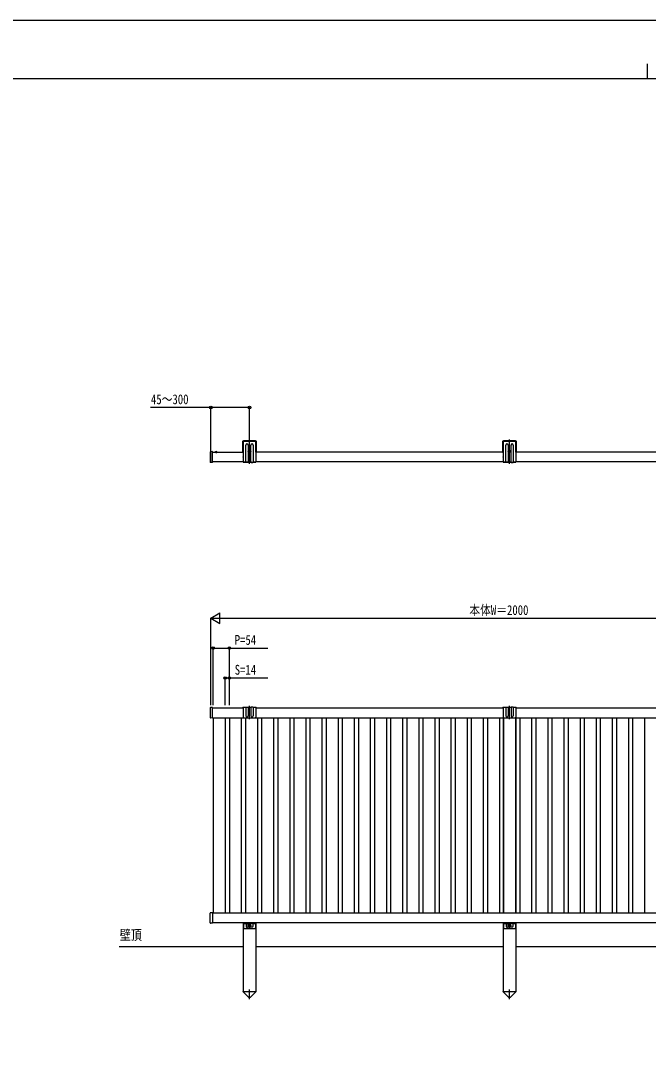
# Model space of a CAD drawing. Units: millimetres, scale not verified. Extents: x -4205 to 4205, y -2970 to 2970.
# Drawn here: x -2103 to 0, y -464 to 2970 of the extents above; entities that cross this region are included whole.
import ezdxf
from ezdxf.enums import TextEntityAlignment as Align

# ---------------------------------------------------------------- set-up
doc = ezdxf.new("R2010")
doc.units = ezdxf.units.MM
doc.header["$LTSCALE"] = 16
for name, color, linetype in [('0-2_USER1', 3, 'Continuous'), ('0-3_YKK_A1', 4, 'Continuous'), ('0-4_YKK_D', 6, 'Continuous'), ('0-5_YKK_ZWAK', 7, 'Continuous')]:
    doc.layers.add(name, color=color, linetype=linetype)
doc.styles.add('ＭＳ ゴシック', font='')
doc.styles.get('ＭＳ ゴシック').set_extended_font_data('MS Gothic')

msp = doc.modelspace()

# ---------------------------------------------------------------- linework, layer by layer
at = {"layer": '0-3_YKK_A1'}
for p, q in [((-1359, 1560.24), (-1359, 1526.74)), ((-1357.5, 1560.24), (-1357.5, 1525.24)), ((-1315.5, 1562.74), (-1356.5, 1562.74)), ((-1315.5, 1561.24), (-1356.5, 1561.24)), ((-1348, 1491.24), (-1348, 1548.94)), ((-1341, 1548.94), (-1341, 1491.24)), ((-1336, 1486.54), (-1336, 1567.44)), ((-1331, 1491.24), (-1331, 1548.94)), ((-1324, 1548.94), (-1324, 1491.24)), ((-1314.5, 1525.24), (-1314.5, 1560.24)), ((-1313, 1526.74), (-1313, 1560.24)), ((-488.5, 1560.24), (-488.5, 1526.74)), ((-487, 1560.24), (-487, 1525.24)), ((-445, 1562.74), (-486, 1562.74)), ((-445, 1561.24), (-486, 1561.24)), ((-477.5, 1491.24), (-477.5, 1548.94)), ((-470.5, 1548.94), (-470.5, 1491.24)), ((-465.5, 1486.54), (-465.5, 1567.44)), ((-460.5, 1491.24), (-460.5, 1548.94)), ((-453.5, 1548.94), (-453.5, 1491.24)), ((-444, 1525.24), (-444, 1560.24)), ((-442.5, 1526.74), (-442.5, 1560.24)), ((-1467.5, 1525.56), (-1467.5, 1491.92)), ((-1459.82, 1526.97), (-1466.56, 1526.55)), ((-1465.5, 1489.63), (-1465.5, 1527.96)), ((-1459.5, 1525.99), (-1459.5, 1526.67)), ((-1459.5, 1491.49), (-1459.5, 1525.99)), ((-1459.5, 1524.74), (-1357, 1524.74)), ((-1444.4, 1524.74), (-1451.6, 1524.74)), ((-1450.05, 1526.7), (-1449.15, 1524.89)), ((-1448, 1524.28), (-1449.15, 1524.89)), ((-1448, 1528.24), (-1448, 1521.66)), ((-1448, 1524.28), (-1446.86, 1524.89)), ((-1445.95, 1526.7), (-1446.86, 1524.89)), ((-1357, 1524.74), (-1359, 1526.74)), ((-1357, 1524.74), (-1357, 1524.45)), ((-1357, 1523.02), (-1357, 1509.45)), ((-1340.25, 1527.94), (-1331.75, 1527.94)), ((-1331.75, 1527.94), (-1340.25, 1527.94)), ((-1337.25, 1527.52), (-1338.08, 1527.52)), ((-1336, 1523.69), (-1336, 1532.19)), ((-1334.76, 1528.35), (-1333.93, 1528.35)), ((-1313, 1526.74), (-1315, 1524.74)), ((-486.5, 1524.74), (-1315, 1524.74)), ((-1315, 1524.74), (-1315, 1524.45)), ((-1315, 1523.02), (-1315, 1509.45)), ((-486.5, 1524.74), (-488.5, 1526.74)), ((-486.5, 1524.74), (-486.5, 1524.45)), ((-486.5, 1523.02), (-486.5, 1509.45)), ((-469.75, 1527.94), (-461.25, 1527.94)), ((-461.25, 1527.94), (-469.75, 1527.94)), ((-466.74, 1527.52), (-467.57, 1527.52)), ((-465.5, 1523.69), (-465.5, 1532.19)), ((-464.25, 1528.35), (-463.42, 1528.35)), ((-442.5, 1526.74), (-444.5, 1524.74)), ((384, 1524.74), (-444.5, 1524.74)), ((-444.5, 1524.74), (-444.5, 1524.45)), ((-444.5, 1523.02), (-444.5, 1509.45)), ((-1459.82, 1490.51), (-1466.56, 1490.92)), ((-1357, 1492.74), (-1459.5, 1492.74)), ((-1459.5, 1490.81), (-1459.5, 1491.49)), ((-1357, 1508.02), (-1357, 1491.24)), ((-1357, 1492.74), (-1347, 1492.74)), ((-1357, 1491.24), (-1348, 1491.24)), ((-1342, 1490.24), (-1347, 1490.24)), ((-1343, 1491.74), (-1346, 1491.74)), ((-1342, 1492.74), (-1330, 1492.74)), ((-1341, 1491.24), (-1331, 1491.24)), ((-1330, 1490.24), (-1325, 1490.24)), ((-1329, 1491.74), (-1326, 1491.74)), ((-1325, 1492.74), (-1315, 1492.74)), ((-1324, 1491.24), (-1315, 1491.24)), ((-1315, 1508.02), (-1315, 1491.24)), ((-486.5, 1492.74), (-1315, 1492.74)), ((-486.5, 1508.02), (-486.5, 1491.24)), ((-486.5, 1492.74), (-476.5, 1492.74)), ((-486.5, 1491.24), (-477.5, 1491.24)), ((-471.5, 1490.24), (-476.5, 1490.24)), ((-472.5, 1491.74), (-475.5, 1491.74)), ((-471.5, 1492.74), (-459.5, 1492.74)), ((-470.5, 1491.24), (-460.5, 1491.24)), ((-459.5, 1490.24), (-454.5, 1490.24)), ((-458.5, 1491.74), (-455.5, 1491.74)), ((-454.5, 1492.74), (-444.5, 1492.74)), ((-453.5, 1491.24), (-444.5, 1491.24)), ((-444.5, 1508.02), (-444.5, 1491.24)), ((384, 1492.74), (-444.5, 1492.74)), ((-1467.5, 668.99), (-1467.5, 636.35)), ((-1459.82, 670.4), (-1466.56, 669.99)), ((-1459.5, 669.22), (-1357, 669.22)), ((-1348, 670.72), (-1357, 670.72)), ((-1357, 670.72), (-1357, 637.71)), ((-1348, 670.72), (-1348, 642.71)), ((-1347, 671.72), (-1342, 671.72)), ((-1331, 670.72), (-1341, 670.72)), ((-1341, 670.72), (-1341, 642.71)), ((-1336, 631.64), (-1336, 675.42)), ((-1331, 670.72), (-1331, 642.71)), ((-1325, 671.72), (-1330, 671.72)), ((-1315, 670.72), (-1324, 670.72)), ((-1324, 670.72), (-1324, 642.71)), ((-1315, 670.72), (-1315, 637.71)), ((-1315, 669.22), (-486.5, 669.22)), ((-477.5, 670.72), (-486.5, 670.72)), ((-486.5, 670.72), (-486.5, 637.71)), ((-477.5, 670.72), (-477.5, 642.71)), ((-476.5, 671.72), (-471.5, 671.72)), ((-460.5, 670.72), (-470.5, 670.72)), ((-470.5, 670.72), (-470.5, 642.71)), ((-465.5, 631.64), (-465.5, 675.42)), ((-460.5, 670.72), (-460.5, 642.71)), ((-454.5, 671.72), (-459.5, 671.72)), ((-444.5, 670.72), (-453.5, 670.72)), ((-453.5, 670.72), (-453.5, 642.71)), ((-444.5, 670.72), (-444.5, 637.71)), ((-444.5, 669.22), (384, 669.22)), ((-1459.82, 634.94), (-1466.56, 635.35)), ((-1459.5, 635.22), (530, 635.22)), ((-1457.5, 635.22), (-1457.5, -16.78)), ((-1417.5, 635.22), (-1417.5, -16.78)), ((-1403.5, 635.22), (-1403.5, -16.78)), ((-1363.5, 635.22), (-1363.5, -16.78)), ((-1355, 635.71), (-1336.71, 635.71)), ((-1349.5, 635.22), (-1349.5, -16.78)), ((-1335.29, 635.71), (-1317, 635.71)), ((-1309.5, 635.22), (-1309.5, -16.78)), ((-1295.5, 635.22), (-1295.5, -16.78)), ((-1255.5, 635.22), (-1255.5, -16.78)), ((-1241.5, 635.22), (-1241.5, -16.78)), ((-1201.5, 635.22), (-1201.5, -16.78)), ((-1187.5, 635.22), (-1187.5, -16.78)), ((-1147.5, 635.22), (-1147.5, -16.78)), ((-1133.5, 635.22), (-1133.5, -16.78)), ((-1093.5, 635.22), (-1093.5, -16.78)), ((-1079.5, 635.22), (-1079.5, -16.78)), ((-1039.5, 635.22), (-1039.5, -16.78)), ((-1025.5, 635.22), (-1025.5, -16.78)), ((-985.5, 635.22), (-985.5, -16.78)), ((-971.5, 635.22), (-971.5, -16.78)), ((-931.5, 635.22), (-931.5, -16.78)), ((-917.5, 635.22), (-917.5, -16.78)), ((-877.5, 635.22), (-877.5, -16.78)), ((-863.5, 635.22), (-863.5, -16.78)), ((-823.5, 635.22), (-823.5, -16.78)), ((-809.5, 635.22), (-809.5, -16.78)), ((-769.5, 635.22), (-769.5, -16.78)), ((-755.5, 635.22), (-755.5, -16.78)), ((-715.5, 635.22), (-715.5, -16.78)), ((-701.5, 635.22), (-701.5, -16.78)), ((-661.5, 635.22), (-661.5, -16.78)), ((-647.5, 635.22), (-647.5, -16.78)), ((-607.5, 635.22), (-607.5, -16.78)), ((-593.5, 635.22), (-593.5, -16.78)), ((-553.5, 635.22), (-553.5, -16.78)), ((-539.5, 635.22), (-539.5, -16.78)), ((-499.5, 635.22), (-499.5, -16.78)), ((-486.5, 635.22), (-486.5, -16.78)), ((-485.5, 635.22), (-485.5, -16.78)), ((-484.5, 635.71), (-466.21, 635.71)), ((-464.79, 635.71), (-446.5, 635.71)), ((-445.5, 635.22), (-445.5, -16.78)), ((-444.5, 635.22), (-444.5, -16.78)), ((-431.5, 635.22), (-431.5, -16.78)), ((-391.5, 635.22), (-391.5, -16.78)), ((-377.5, 635.22), (-377.5, -16.78)), ((-337.5, 635.22), (-337.5, -16.78)), ((-323.5, 635.22), (-323.5, -16.78)), ((-283.5, 635.22), (-283.5, -16.78)), ((-269.5, 635.22), (-269.5, -16.78)), ((-229.5, 635.22), (-229.5, -16.78)), ((-215.5, 635.22), (-215.5, -16.78)), ((-175.5, 635.22), (-175.5, -16.78)), ((-161.5, 635.22), (-161.5, -16.78)), ((-121.5, 635.22), (-121.5, -16.78)), ((-107.5, 635.22), (-107.5, -16.78)), ((-67.5, 635.22), (-67.5, -16.78)), ((-53.5, 635.22), (-53.5, -16.78)), ((-13.5, 635.22), (-13.5, -16.78)), ((-1467.5, -50.55), (-1467.5, -17.91)), ((-1459.82, -16.5), (-1466.56, -16.91)), ((-1459.5, -16.78), (530, -16.78)), ((-1459.82, -51.96), (-1466.56, -51.55)), ((530, -50.78), (-1459.5, -50.78)), ((-1357, -50.78), (-1357, -280.78)), ((-1356.5, -50.78), (-1356.5, -56.82)), ((-1356.5, -52.28), (-1347.5, -52.28)), ((-1356.5, -57.74), (-1356.5, -67.78)), ((-1347.5, -50.78), (-1347.5, -62.78)), ((-1346.5, -53.28), (-1341.5, -53.28)), ((-1345.5, -64.78), (-1342.5, -64.78)), ((-1340.55, -58.78), (-1331.45, -58.78)), ((-1340.5, -62.78), (-1340.5, -50.78)), ((-1340.5, -52.28), (-1331.5, -52.28)), ((-1338.08, -58.43), (-1338.08, -59.13)), ((-1338.08, -58.43), (-1336.85, -58.43)), ((-1338.08, -59.13), (-1336.85, -59.13)), ((-1336.35, -56.7), (-1335.65, -56.7)), ((-1336.35, -56.7), (-1336.35, -57.93)), ((-1336.35, -59.63), (-1336.35, -60.85)), ((-1336.35, -60.85), (-1335.65, -60.85)), ((-1336, -63.33), (-1336, -54.23)), ((-1335.65, -56.7), (-1335.65, -57.93)), ((-1335.65, -59.63), (-1335.65, -60.85)), ((-1335.15, -58.43), (-1333.93, -58.43)), ((-1335.15, -59.13), (-1333.93, -59.13)), ((-1333.93, -58.43), (-1333.93, -59.13)), ((-1331.5, -62.78), (-1331.5, -50.78)), ((-1325.5, -53.28), (-1330.5, -53.28)), ((-1326.5, -64.78), (-1329.5, -64.78)), ((-1324.5, -50.78), (-1324.5, -62.78)), ((-1324.5, -52.28), (-1315.5, -52.28)), ((-1315.5, -50.78), (-1315.5, -56.82)), ((-1315.5, -57.74), (-1315.5, -67.78)), ((-1315, -50.78), (-1315, -280.78)), ((-486.5, -50.78), (-486.5, -280.78)), ((-486, -50.78), (-486, -56.82)), ((-486, -52.28), (-477, -52.28)), ((-486, -57.74), (-486, -67.78)), ((-477, -50.78), (-477, -62.78)), ((-476, -53.28), (-471, -53.28)), ((-475, -64.78), (-472, -64.78)), ((-470.05, -58.78), (-460.95, -58.78)), ((-470, -62.78), (-470, -50.78)), ((-470, -52.28), (-461, -52.28)), ((-467.57, -58.43), (-467.57, -59.13)), ((-467.57, -58.43), (-466.35, -58.43)), ((-467.57, -59.13), (-466.35, -59.13)), ((-465.85, -56.7), (-465.15, -56.7)), ((-465.85, -56.7), (-465.85, -57.93)), ((-465.85, -59.63), (-465.85, -60.85)), ((-465.85, -60.85), (-465.15, -60.85)), ((-465.5, -63.33), (-465.5, -54.23)), ((-465.15, -56.7), (-465.15, -57.93)), ((-465.15, -59.63), (-465.15, -60.85)), ((-464.65, -58.43), (-463.42, -58.43)), ((-464.65, -59.13), (-463.42, -59.13)), ((-463.42, -58.43), (-463.42, -59.13)), ((-461, -62.78), (-461, -50.78)), ((-455, -53.28), (-460, -53.28)), ((-456, -64.78), (-459, -64.78)), ((-454, -50.78), (-454, -62.78)), ((-454, -52.28), (-445, -52.28)), ((-445, -50.78), (-445, -56.82)), ((-445, -57.74), (-445, -67.78)), ((-444.5, -50.78), (-444.5, -280.78)), ((-1354.5, -69.78), (-1317.5, -69.78)), ((-484, -69.78), (-447, -69.78)), ((-1357, -131.27), (-1772.72, -131.27)), ((-1357, -131.27), (-1772.72, -131.27)), ((-486.5, -131.27), (-1315, -131.27)), ((384, -131.27), (-444.5, -131.27)), ((-1336, -306.29), (-1336, -273.81)), ((-465.5, -306.29), (-465.5, -273.81)), ((-1357.2, -281.78), (-1357.2, -280.78)), ((-1357.2, -280.78), (-1314.8, -280.78)), ((-1357.2, -281.78), (-1339.52, -299.33)), ((-1314.8, -281.78), (-1332.48, -299.33)), ((-1314.8, -280.78), (-1314.8, -281.78)), ((-486.7, -281.78), (-486.7, -280.78)), ((-486.7, -280.78), (-444.3, -280.78)), ((-486.7, -281.78), (-469.02, -299.33)), ((-444.3, -281.78), (-461.98, -299.33)), ((-444.3, -280.78), (-444.3, -281.78))]:
    msp.add_line(p, q, dxfattribs=at)
for points in [[(-1338.08, 1527.52), (-1338.08, 1528.35), (-1337.25, 1528.35)], [(-1336.42, 1529.18), (-1336.42, 1530.01), (-1335.59, 1530.01), (-1335.59, 1529.18)], [(-1335.59, 1526.69), (-1335.59, 1525.86), (-1336.42, 1525.86), (-1336.42, 1526.69)], [(-1333.93, 1528.35), (-1333.93, 1527.52), (-1334.76, 1527.52)], [(-467.57, 1527.52), (-467.57, 1528.35), (-466.74, 1528.35)], [(-465.91, 1529.18), (-465.91, 1530.01), (-465.08, 1530.01), (-465.08, 1529.18)], [(-465.08, 1526.69), (-465.08, 1525.86), (-465.91, 1525.86), (-465.91, 1526.69)], [(-463.42, 1528.35), (-463.42, 1527.52), (-464.25, 1527.52)], [(-1459.5, 635.24), (-1459.5, 635.92), (-1459.5, 669.42), (-1459.5, 670.1)], [(-1459.5, -16.8), (-1459.5, -17.48), (-1459.5, -50.98), (-1459.5, -51.66)]]:
    msp.add_lwpolyline(points, dxfattribs=at)
for centre, radius in [((-1336, 1527.94), 4.25), ((-1336, 1527.94), 2.25), ((-465.5, 1527.94), 4.25), ((-465.5, 1527.94), 2.25), ((-1336, -58.78), 4.25), ((-1336, -65.78), 1.65), ((-465.5, -58.78), 4.25), ((-465.5, -65.78), 1.65)]:
    msp.add_circle(centre, radius, dxfattribs=at)
for centre, radius, start, end in [((-1356.5, 1560.24), 2.5, 90, 180), ((-1356.5, 1560.24), 1, 90, 180), ((-1344.5, 1548.94), 3.5, 0, 180), ((-1327.5, 1548.94), 3.5, 0, 180), ((-1315.5, 1560.24), 2.5, 0, 90), ((-1315.5, 1560.24), 1, 0, 90), ((-486, 1560.24), 2.5, 90, 180), ((-486, 1560.24), 1, 90, 180), ((-474, 1548.94), 3.5, 0, 180), ((-457, 1548.94), 3.5, 0, 180), ((-445, 1560.24), 2.5, 0, 90), ((-445, 1560.24), 1, 0, 90), ((-1466.5, 1525.56), 1, 93.5, 180), ((-1459.8, 1526.67), 0.3, 0, 93.5), ((-1451.6, 1524.89), 0.154, 152.71904, 270), ((-1448, 1523.04), 4.2, 27.28096, 152.71904), ((-1444.4, 1524.89), 0.154, 270, 27.28096), ((-1357.7, 1523.74), 1, 314.427, 45.573), ((-1337.25, 1529.18), 0.83, 270, 0), ((-1337.25, 1526.69), 0.83, 0, 90), ((-1334.76, 1529.18), 0.83, 180, 270), ((-1334.76, 1526.69), 0.83, 90, 180), ((-1314.3, 1523.74), 1, 134.427, 225.573), ((-487.2, 1523.74), 1, 314.427, 45.573), ((-466.74, 1529.18), 0.83, 270, 0), ((-466.74, 1526.69), 0.83, 0, 90), ((-464.25, 1529.18), 0.83, 180, 270), ((-464.25, 1526.69), 0.83, 90, 180), ((-443.8, 1523.74), 1, 134.427, 225.573), ((-1466.5, 1491.92), 1, 180, 266.5), ((-1459.8, 1490.81), 0.3, 266.5, 0), ((-1357.7, 1508.74), 1, 314.427, 45.573), ((-1347, 1491.24), 1, 180, 270), ((-1346, 1492.74), 1, 180, 270), ((-1343, 1492.74), 1, 270, 0), ((-1342, 1491.24), 1, 270, 0), ((-1330, 1491.24), 1, 180, 270), ((-1329, 1492.74), 1, 180, 270), ((-1326, 1492.74), 1, 270, 0), ((-1325, 1491.24), 1, 270, 0), ((-1314.3, 1508.74), 1, 134.427, 225.573), ((-487.2, 1508.74), 1, 314.427, 45.573), ((-476.5, 1491.24), 1, 180, 270), ((-475.5, 1492.74), 1, 180, 270), ((-472.5, 1492.74), 1, 270, 0), ((-471.5, 1491.24), 1, 270, 0), ((-459.5, 1491.24), 1, 180, 270), ((-458.5, 1492.74), 1, 180, 270), ((-455.5, 1492.74), 1, 270, 0), ((-454.5, 1491.24), 1, 270, 0), ((-443.8, 1508.74), 1, 134.427, 225.573), ((-1466.5, 668.99), 1, 93.5, 180), ((-1459.8, 670.1), 0.3, 0, 93.5), ((-1357, 668.72), 2, 90, 165.52249), ((-1347, 670.72), 1, 90, 180), ((-1342, 670.72), 1, 0, 90), ((-1330, 670.72), 1, 90, 180), ((-1325, 670.72), 1, 0, 90), ((-1315, 668.72), 2, 14.47751, 90), ((-486.5, 668.72), 2, 90, 165.52249), ((-476.5, 670.72), 1, 90, 180), ((-471.5, 670.72), 1, 0, 90), ((-459.5, 670.72), 1, 90, 180), ((-454.5, 670.72), 1, 0, 90), ((-444.5, 668.72), 2, 14.47751, 90), ((-1466.5, 636.35), 1, 180, 266.5), ((-1459.8, 635.24), 0.3, 266.5, 0), ((-1355, 637.71), 2, 180, 270), ((-1344.5, 642.71), 3.5, 180, 0), ((-1336, 635.01), 1, 44.427, 135.573), ((-1327.5, 642.71), 3.5, 180, 0), ((-1317, 637.71), 2, 270, 0), ((-484.5, 637.71), 2, 180, 270), ((-474, 642.71), 3.5, 180, 0), ((-465.5, 635.01), 1, 44.427, 135.573), ((-457, 642.71), 3.5, 180, 0), ((-446.5, 637.71), 2, 270, 0), ((-1466.5, -17.91), 1, 93.5, 180), ((-1459.8, -16.8), 0.3, 0, 93.5), ((-1466.5, -50.55), 1, 180, 266.5), ((-1459.8, -51.66), 0.3, 266.5, 0), ((-1356.7, -57.28), 0.5, 293.57818, 66.42182), ((-1354.5, -67.78), 2, 180, 270), ((-1346.5, -52.28), 1, 180, 270), ((-1345.5, -62.78), 2, 180, 270), ((-1342.5, -62.78), 2, 270, 0), ((-1341.5, -52.28), 1, 270, 0), ((-1336.85, -57.93), 0.5, 270, 0), ((-1336.85, -59.63), 0.5, 0, 90), ((-1335.15, -57.93), 0.5, 180, 270), ((-1335.15, -59.63), 0.5, 90, 180), ((-1330.5, -52.28), 1, 180, 270), ((-1329.5, -62.78), 2, 180, 270), ((-1326.5, -62.78), 2, 270, 0), ((-1325.5, -52.28), 1, 270, 0), ((-1317.5, -67.78), 2, 270, 0), ((-1315.3, -57.28), 0.5, 113.57818, 246.42182), ((-486.2, -57.28), 0.5, 293.57818, 66.42182), ((-484, -67.78), 2, 180, 270), ((-476, -52.28), 1, 180, 270), ((-475, -62.78), 2, 180, 270), ((-472, -62.78), 2, 270, 0), ((-471, -52.28), 1, 270, 0), ((-466.35, -57.93), 0.5, 270, 0), ((-466.35, -59.63), 0.5, 0, 90), ((-464.65, -57.93), 0.5, 180, 270), ((-464.65, -59.63), 0.5, 90, 180), ((-460, -52.28), 1, 180, 270), ((-459, -62.78), 2, 180, 270), ((-456, -62.78), 2, 270, 0), ((-455, -52.28), 1, 270, 0), ((-447, -67.78), 2, 270, 0), ((-444.8, -57.28), 0.5, 113.57818, 246.42182), ((-1336, -295.78), 5, 225.20979, 314.79021), ((-465.5, -295.78), 5, 225.20979, 314.79021)]:
    msp.add_arc(centre, radius, start, end, dxfattribs=at)
at = {"layer": '0-4_YKK_D'}
for p, q in [((-1465.5, 1528.96), (-1465.5, 1675.74)), ((-1336, 1568.44), (-1336, 1675.74)), ((-1465.5, 969.22), (-1435.19, 986.72)), ((-1465.5, 678.36), (-1465.5, 970.22)), ((-1465.5, 969.22), (-1435.19, 951.72)), ((-1465.5, 969.22), (-1404.88, 969.22)), ((-1435.19, 951.72), (-1435.19, 986.72)), ((-1430.5, 969.22), (499.5, 969.22)), ((-1457.5, 678.36), (-1457.5, 870.22)), ((-1403.5, 678.36), (-1403.5, 870.22)), ((-1417.5, 678.36), (-1417.5, 770.22)), ((-1403.5, 678.36), (-1403.5, 770.22))]:
    msp.add_line(p, q, dxfattribs=at)
for points in [[(-1336, 1674.74), (-1465.5, 1674.74), (-1666.9, 1674.74)], [(-1457.5, 869.22), (-1403.5, 869.22), (-1274.1, 869.22)], [(-1417.5, 769.22), (-1403.5, 769.22), (-1274.1, 769.22)]]:
    msp.add_lwpolyline(points, dxfattribs=at)
for centre in [(-1465.5, 1674.74), (-1336, 1674.74), (-1457.5, 869.22), (-1403.5, 869.22), (-1417.5, 769.22), (-1403.5, 769.22)]:
    msp.add_circle(centre, 4.25, dxfattribs=at)
at = {"layer": '0-5_YKK_ZWAK'}
for p, q in [((-4.98, 2825), (-4.98, 2775)), ((3895.02, 2775), (-3904.98, 2775))]:
    msp.add_line(p, q, dxfattribs=at)
msp.add_lwpolyline([(-4205, -2970), (4205, -2970), (4205, 2970), (-4205, 2970)], close=True, dxfattribs=at)

# ---------------------------------------------------------------- texts
at = {"layer": '0-2_USER1', "style": 'ＭＳ ゴシック', "width": 0.8}
msp.add_text('壁頂', height=33.99, dxfattribs=at).set_placement((-1770.45, -118.43), align=Align.BOTTOM_LEFT)
at = {"layer": '0-4_YKK_D', "style": 'ＭＳ ゴシック', "width": 0.8}
for s, p in [('45～300', (-1665.9, 1675.74)), ('本体W＝2000', (-599.9, 970.02)), ('P=54', (-1385.5, 870.22)), ('S=14', (-1385.5, 770.22))]:
    msp.add_text(s, height=32.99, dxfattribs=at).set_placement(p, align=Align.BOTTOM_LEFT)

doc.saveas('drawing.dxf')
